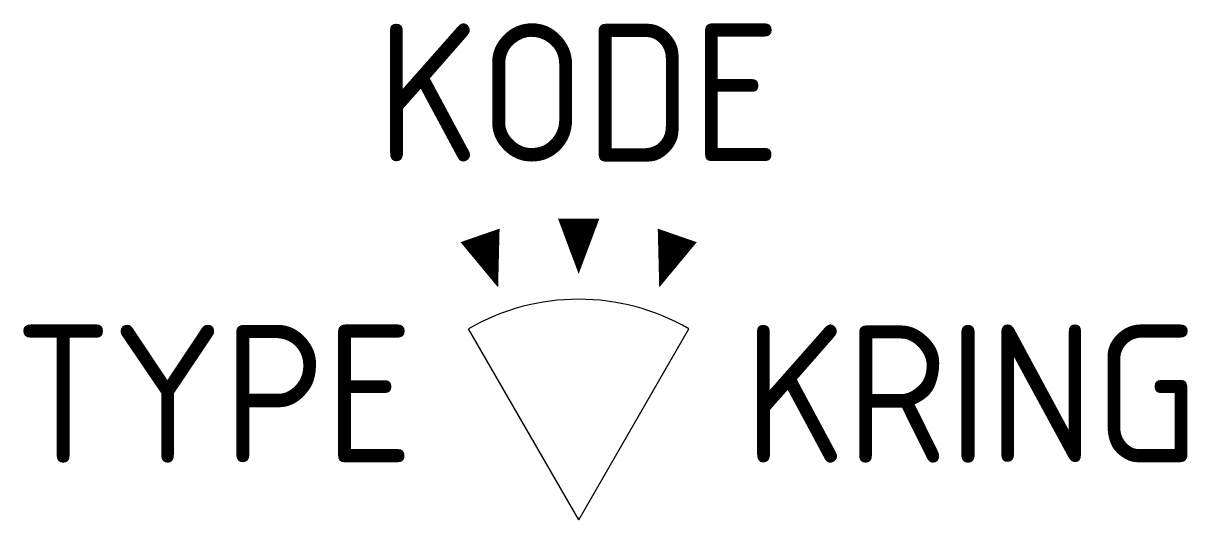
# Model space of a CAD drawing. Extents: x -10.1 to 11.1, y 0 to 9.
import ezdxf
from ezdxf.enums import TextEntityAlignment as Align

# ---------------------------------------------------------------- set-up
doc = ezdxf.new("R2010")
doc.units = 0
doc.layers.get('0').update_dxf_attribs({"linetype": 'CONTINUOUS'})
doc.styles.get("Standard").update_dxf_attribs({"font": 'iso8.shx'})

msp = doc.modelspace()

# ---------------------------------------------------------------- linework, layer by layer
at = {"linetype": 'Continuous'}
for q in [(-2, 3.464), (2, 3.464)]:
    msp.add_line((0, 0), q, dxfattribs=at)
for points in [[(0, 4.461, 0, 0.75, 0), (0, 5.461, 0.75, 0.75, 0)], [(-1.463, 4.214, 0, 0.75, 0), (-1.791, 5.159, 0.75, 0.75, 0)], [(1.463, 4.214, 0, 0.75, 0), (1.791, 5.159, 0.75, 0.75, 0)]]:
    msp.add_lwpolyline(points, format="xyseb", dxfattribs=at)
msp.add_arc((0, 0), 4, 60, 120, dxfattribs=at)

# ---------------------------------------------------------------- texts
msp.add_attdef('KODE', text='XXX', height=2.5).set_placement((0, 6.5), align=Align.CENTER)
msp.add_attdef('TYPE', text='XXX', height=2.5).set_placement((-3, 1.035), align=Align.RIGHT)
msp.add_attdef('KRING', (3, 1.035), 'XXX', height=2.5)
at = {"linetype": 'Continuous', "flags": 3}
msp.add_attdef('CODERING', (0, 0), 'J091F', height=0.01, rotation=90, dxfattribs=at)

doc.saveas('drawing.dxf')
